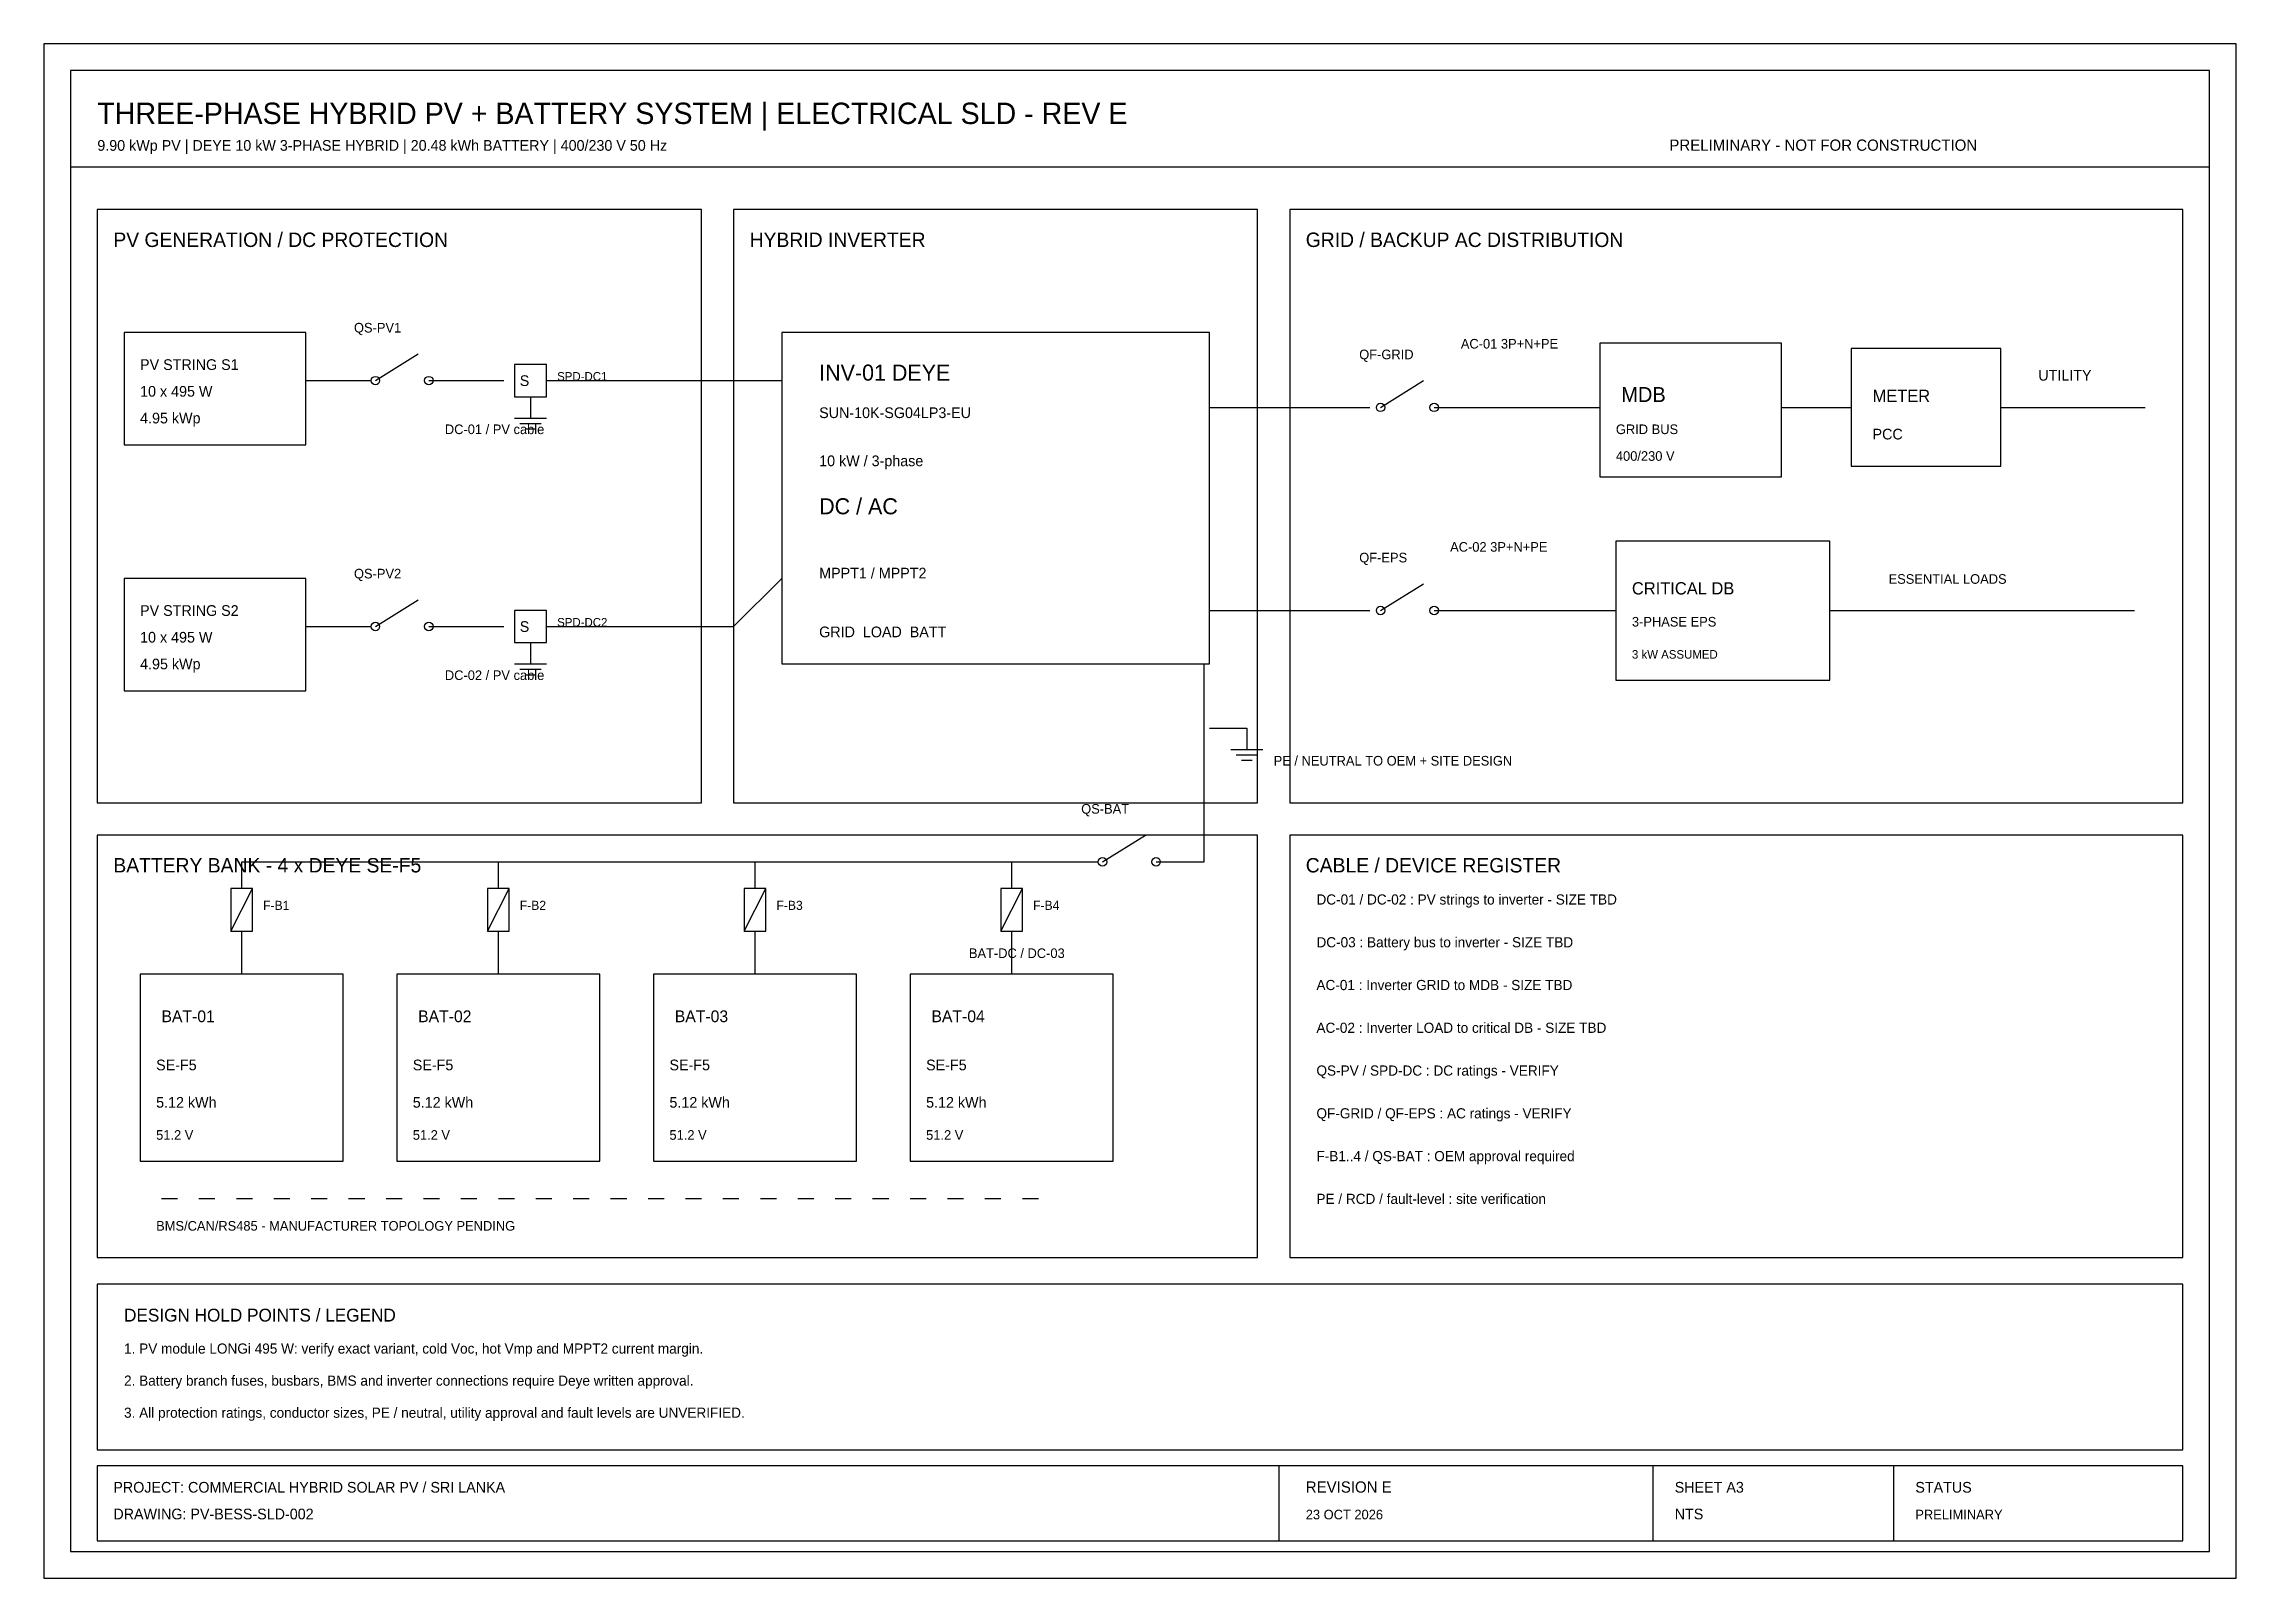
# Model space of a CAD drawing. Header units: millimetres. Extents: x 5 to 415, y 5 to 292.
import ezdxf

# ---------------------------------------------------------------- set-up
doc = ezdxf.new("R2010")
doc.units = ezdxf.units.MM
for name, color, linetype in [('AC_BACKUP', 4, 'Continuous'), ('AC_GRID', 5, 'Continuous'), ('BAT_DC', 6, 'Continuous'), ('COMM', 6, 'Continuous'), ('EARTH', 2, 'Continuous'), ('FRAME', 7, 'Continuous'), ('HOLD', 2, 'Continuous'), ('PROTECTION', 1, 'Continuous'), ('PV_DC', 3, 'Continuous'), ('TEXT', 7, 'Continuous')]:
    doc.layers.add(name, color=color, linetype=linetype)

msp = doc.modelspace()

# ---------------------------------------------------------------- linework, layer by layer
at = {"layer": 'AC_BACKUP'}
for p, q in [((223, 186), (253, 186)), ((265, 186), (299, 186)), ((339, 186), (396, 186))]:
    msp.add_line(p, q, dxfattribs=at)
at = {"layer": 'AC_GRID'}
for p, q in [((223, 224), (253, 224)), ((265, 224), (296, 224)), ((330, 224), (343, 224)), ((371, 224), (398, 224))]:
    msp.add_line(p, q, dxfattribs=at)
at = {"layer": 'BAT_DC'}
for p, q in [((222, 139), (222, 176)), ((42, 134), (42, 139)), ((42, 139), (186, 139)), ((90, 134), (90, 139)), ((138, 134), (138, 139)), ((186, 134), (186, 139)), ((186, 139), (202, 139)), ((213, 139), (222, 139)), ((42, 118), (42, 126)), ((90, 118), (90, 126)), ((138, 118), (138, 126)), ((186, 118), (186, 126)), ((61, 118), (23, 118)), ((23, 118), (23, 83)), ((61, 83), (61, 118)), ((109, 118), (71, 118)), ((71, 118), (71, 83)), ((109, 83), (109, 118)), ((157, 118), (119, 118)), ((119, 118), (119, 83)), ((157, 83), (157, 118)), ((205, 118), (167, 118)), ((167, 118), (167, 83)), ((205, 83), (205, 118)), ((23, 83), (61, 83)), ((71, 83), (109, 83)), ((119, 83), (157, 83)), ((167, 83), (205, 83))]:
    msp.add_line(p, q, dxfattribs=at)
at = {"layer": 'COMM'}
for p, q in [((27, 76), (30, 76)), ((34, 76), (37, 76)), ((41, 76), (44, 76)), ((48, 76), (51, 76)), ((55, 76), (58, 76)), ((62, 76), (65, 76)), ((69, 76), (72, 76)), ((76, 76), (79, 76)), ((83, 76), (86, 76)), ((90, 76), (93, 76)), ((97, 76), (100, 76)), ((104, 76), (107, 76)), ((111, 76), (114, 76)), ((118, 76), (121, 76)), ((125, 76), (128, 76)), ((132, 76), (135, 76)), ((139, 76), (142, 76)), ((146, 76), (149, 76)), ((153, 76), (156, 76)), ((160, 76), (163, 76)), ((167, 76), (170, 76)), ((174, 76), (177, 76)), ((181, 76), (184, 76)), ((188, 76), (191, 76))]:
    msp.add_line(p, q, dxfattribs=at)
at = {"layer": 'EARTH'}
for p, q in [((96, 226), (96, 222)), ((93, 222), (99, 222)), ((94, 221), (98, 221)), ((95, 220), (97, 220)), ((96, 180), (96, 176)), ((93, 176), (99, 176)), ((94, 175), (98, 175)), ((95, 174), (97, 174)), ((223, 164), (230, 164)), ((230, 164), (230, 160)), ((227, 160), (233, 160)), ((228, 159), (232, 159)), ((229, 158), (231, 158))]:
    msp.add_line(p, q, dxfattribs=at)
at = {"layer": 'FRAME'}
for p, q in [((415, 292), (5, 292)), ((5, 292), (5, 5)), ((415, 5), (415, 292)), ((410, 287), (10, 287)), ((10, 287), (10, 10)), ((410, 10), (410, 287)), ((10, 269), (410, 269)), ((128, 261), (15, 261)), ((15, 261), (15, 150)), ((128, 150), (128, 261)), ((232, 261), (134, 261)), ((134, 261), (134, 150)), ((232, 150), (232, 261)), ((405, 261), (238, 261)), ((238, 261), (238, 150)), ((405, 150), (405, 261)), ((223, 238), (143, 238)), ((143, 238), (143, 176)), ((223, 176), (223, 238)), ((330, 236), (296, 236)), ((296, 236), (296, 211)), ((330, 211), (330, 236)), ((371, 235), (343, 235)), ((343, 235), (343, 213)), ((371, 213), (371, 235)), ((296, 211), (330, 211)), ((343, 213), (371, 213)), ((339, 199), (299, 199)), ((299, 199), (299, 173)), ((339, 173), (339, 199)), ((143, 176), (223, 176)), ((299, 173), (339, 173)), ((15, 150), (128, 150)), ((134, 150), (232, 150)), ((238, 150), (405, 150)), ((232, 144), (15, 144)), ((15, 144), (15, 65)), ((232, 65), (232, 144)), ((405, 144), (238, 144)), ((238, 144), (238, 65)), ((405, 65), (405, 144)), ((15, 65), (232, 65)), ((238, 65), (405, 65)), ((405, 60), (15, 60)), ((15, 60), (15, 29)), ((405, 29), (405, 60)), ((15, 29), (405, 29)), ((405, 26), (15, 26)), ((15, 26), (15, 12)), ((236, 12), (236, 26)), ((306, 12), (306, 26)), ((351, 12), (351, 26)), ((405, 12), (405, 26)), ((10, 10), (410, 10)), ((15, 12), (405, 12)), ((5, 5), (415, 5))]:
    msp.add_line(p, q, dxfattribs=at)
at = {"layer": 'PROTECTION'}
for p, q in [((67, 229), (75, 234)), ((99, 232), (93, 232)), ((93, 232), (93, 226)), ((99, 226), (99, 232)), ((93, 226), (99, 226)), ((255, 224), (263, 229)), ((255, 186), (263, 191)), ((67, 183), (75, 188)), ((99, 186), (93, 186)), ((93, 186), (93, 180)), ((99, 180), (99, 186)), ((93, 180), (99, 180)), ((203, 139), (211, 144)), ((44, 134), (40, 134)), ((40, 134), (40, 126)), ((40, 126), (44, 134)), ((44, 126), (44, 134)), ((92, 134), (88, 134)), ((88, 134), (88, 126)), ((88, 126), (92, 134)), ((92, 126), (92, 134)), ((140, 134), (136, 134)), ((136, 134), (136, 126)), ((136, 126), (140, 134)), ((140, 126), (140, 134)), ((188, 134), (184, 134)), ((184, 134), (184, 126)), ((184, 126), (188, 134)), ((188, 126), (188, 134)), ((40, 126), (44, 126)), ((88, 126), (92, 126)), ((136, 126), (140, 126)), ((184, 126), (188, 126))]:
    msp.add_line(p, q, dxfattribs=at)
for centre in [(67, 229), (77, 229), (255, 224), (265, 224), (255, 186), (265, 186), (67, 183), (77, 183), (203, 139), (213, 139)]:
    msp.add_circle(centre, 0.8, dxfattribs=at)
at = {"layer": 'PV_DC'}
for p, q in [((54, 238), (20, 238)), ((20, 238), (20, 217)), ((54, 217), (54, 238)), ((54, 229), (66, 229)), ((77, 229), (91, 229)), ((99, 229), (134, 229)), ((134, 229), (143, 229)), ((20, 217), (54, 217)), ((54, 192), (20, 192)), ((20, 192), (20, 171)), ((54, 171), (54, 192)), ((134, 183), (143, 192)), ((54, 183), (66, 183)), ((77, 183), (91, 183)), ((99, 183), (134, 183)), ((20, 171), (54, 171))]:
    msp.add_line(p, q, dxfattribs=at)

# ---------------------------------------------------------------- texts
at = {"layer": 'HOLD'}
for s, height, p in [('PRELIMINARY - NOT FOR CONSTRUCTION', 2.1, (309, 272)), ('PE / NEUTRAL TO OEM + SITE DESIGN', 1.8, (235, 157)), ('BMS/CAN/RS485 - MANUFACTURER TOPOLOGY PENDING', 1.8, (26, 70)), ('1. PV module LONGi 495 W: verify exact variant, cold Voc, hot Vmp and MPPT2 current margin.', 1.9, (20, 47)), ('2. Battery branch fuses, busbars, BMS and inverter connections require Deye written approval.', 1.9, (20, 41)), ('3. All protection ratings, conductor sizes, PE / neutral, utility approval and fault levels are UNVERIFIED.', 1.9, (20, 35)), ('PRELIMINARY', 1.8, (355, 16))]:
    msp.add_text(s, height=height, dxfattribs=at).set_placement(p)
at = {"layer": 'TEXT'}
for s, height, p in [('THREE-PHASE HYBRID PV + BATTERY SYSTEM | ELECTRICAL SLD - REV E', 4, (15, 277)), ('9.90 kWp PV | DEYE 10 kW 3-PHASE HYBRID | 20.48 kWh BATTERY | 400/230 V 50 Hz', 2, (15, 272)), ('PV GENERATION / DC PROTECTION', 2.7, (18, 254)), ('HYBRID INVERTER', 2.7, (137, 254)), ('GRID / BACKUP AC DISTRIBUTION', 2.7, (241, 254)), ('QS-PV1', 1.8, (63, 238)), ('QF-GRID', 1.8, (251, 233)), ('AC-01 3P+N+PE', 1.8, (270, 235)), ('PV STRING S1', 2, (23, 231)), ('S', 2, (94, 228)), ('SPD-DC1', 1.6, (101, 229)), ('INV-01 DEYE', 3, (150, 229)), ('UTILITY', 2, (378, 229)), ('10 x 495 W', 2, (23, 226)), ('MDB', 2.8, (300, 225)), ('METER', 2.3, (347, 225)), ('4.95 kWp', 2, (23, 221)), ('SUN-10K-SG04LP3-EU', 2, (150, 222)), ('DC-01 / PV cable', 1.8, (80, 219)), ('GRID BUS', 1.8, (299, 219)), ('PCC', 2, (347, 218)), ('10 kW / 3-phase', 2, (150, 213)), ('400/230 V', 1.8, (299, 214)), ('DC / AC', 3, (150, 204)), ('QF-EPS', 1.8, (251, 195)), ('AC-02 3P+N+PE', 1.8, (268, 197)), ('QS-PV2', 1.8, (63, 192)), ('MPPT1 / MPPT2', 2, (150, 192)), ('ESSENTIAL LOADS', 1.8, (350, 191)), ('CRITICAL DB', 2.3, (302, 189)), ('PV STRING S2', 2, (23, 185)), ('SPD-DC2', 1.6, (101, 183)), ('3-PHASE EPS', 1.8, (302, 183)), ('10 x 495 W', 2, (23, 180)), ('S', 2, (94, 182)), ('GRID  LOAD  BATT', 2, (150, 181)), ('4.95 kWp', 2, (23, 175)), ('3 kW ASSUMED', 1.6, (302, 177)), ('DC-02 / PV cable', 1.8, (80, 173)), ('QS-BAT', 1.8, (199, 148)), ('BATTERY BANK - 4 x DEYE SE-F5', 2.7, (18, 137)), ('CABLE / DEVICE REGISTER', 2.7, (241, 137)), ('F-B1', 1.7, (46, 130)), ('F-B2', 1.7, (94, 130)), ('F-B3', 1.7, (142, 130)), ('F-B4', 1.7, (190, 130)), ('DC-01 / DC-02 : PV strings to inverter - SIZE TBD', 1.9, (243, 131)), ('DC-03 : Battery bus to inverter - SIZE TBD', 1.9, (243, 123)), ('BAT-DC / DC-03', 1.8, (178, 121)), ('AC-01 : Inverter GRID to MDB - SIZE TBD', 1.9, (243, 115)), ('BAT-01', 2.2, (27, 109)), ('BAT-02', 2.2, (75, 109)), ('BAT-03', 2.2, (123, 109)), ('BAT-04', 2.2, (171, 109)), ('AC-02 : Inverter LOAD to critical DB - SIZE TBD', 1.9, (243, 107)), ('SE-F5', 2, (26, 100)), ('SE-F5', 2, (74, 100)), ('SE-F5', 2, (122, 100)), ('SE-F5', 2, (170, 100)), ('QS-PV / SPD-DC : DC ratings - VERIFY', 1.9, (243, 99)), ('5.12 kWh', 2, (26, 93)), ('5.12 kWh', 2, (74, 93)), ('5.12 kWh', 2, (122, 93)), ('5.12 kWh', 2, (170, 93)), ('QF-GRID / QF-EPS : AC ratings - VERIFY', 1.9, (243, 91)), ('51.2 V', 1.8, (26, 87)), ('51.2 V', 1.8, (74, 87)), ('51.2 V', 1.8, (122, 87)), ('51.2 V', 1.8, (170, 87)), ('F-B1..4 / QS-BAT : OEM approval required', 1.9, (243, 83)), ('PE / RCD / fault-level : site verification', 1.9, (243, 75)), ('DESIGN HOLD POINTS / LEGEND', 2.4, (20, 53)), ('PROJECT: COMMERCIAL HYBRID SOLAR PV / SRI LANKA', 2, (18, 21)), ('REVISION E', 2.1, (241, 21)), ('SHEET A3', 2, (310, 21)), ('STATUS', 2, (355, 21)), ('DRAWING: PV-BESS-SLD-002', 2, (18, 16)), ('23 OCT 2026', 1.8, (241, 16)), ('NTS', 2, (310, 16))]:
    msp.add_text(s, height=height, dxfattribs=at).set_placement(p)

doc.saveas('drawing.dxf')
